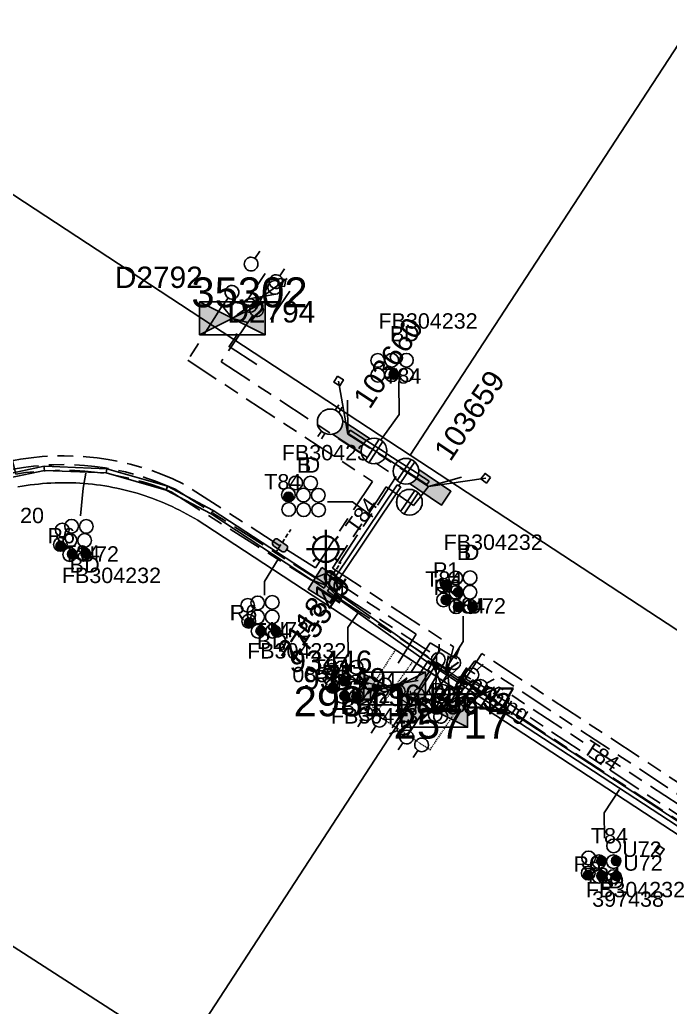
# Model space of a CAD drawing. Header units: metres. Extents: x 0 to 294317, y 0 to 6233398.
# Drawn here: x 293529.5 to 293605.6, y 6231893 to 6232008.5 of the extents above; entities that cross this region are included whole.
import ezdxf
from ezdxf.enums import TextEntityAlignment as Align

# ---------------------------------------------------------------- set-up
doc = ezdxf.new("R2010")
doc.units = ezdxf.units.M
for name, pattern in [('Cable Exist UG', [8.2, 4, -1.2, 1.8, -1.2]), ('DASHED', [0.75, 0.5, -0.25]), ('HIDDEN', [0.375, 0.25, -0.125]), ('HIDDEN2', [0.1875, 0.125, -0.0625])]:
    doc.linetypes.add(name, pattern=pattern)
doc.layers.get('0').update_dxf_attribs({"color": 6})
for name, color, linetype in [('_User Miscellaneous2', 7, 'Continuous'), ('Duct_SP_EXT', 7, 'Continuous'), ('Equip_HV_EXT', 7, 'Continuous'), ('Equip_LV_EXT', 7, 'Continuous'), ('Equip_SP_SL_EXT', 7, 'Continuous'), ('Mains_HV_EXT', 7, 'Continuous'), ('Mains_LV_EXT', 7, 'Continuous'), ('Mains_SL_EXT', 7, 'Continuous'), ('Services_SP_EXT', 7, 'Continuous'), ('Sub_SP_EXT', 7, 'Continuous'), ('SupportsUG_SP_LV_EXT', 7, 'Continuous'), ('SupportsUG_SP_LV_SL_EXT', 7, 'Continuous'), ('Trench_SP_EXT', 7, 'Continuous')]:
    doc.layers.add(name, color=color, linetype=linetype)
for name, color, linetype, lineweight in [('Cadastre Land Parcels_SP_EXT', 9, 'Continuous', 5), ('Cadastre Other Property_SP_EXT', 9, 'HIDDEN', 5), ('Cadastre Roads_SP_EXT', 9, 'Continuous', 5)]:
    doc.layers.add(name, color=color, linetype=linetype, lineweight=lineweight)
doc.layers.add('UNKNOWN_FEATURES', color=1, linetype='DASHED', plot=False)
doc.styles.add('COLUMN_LABEL', font='arial.ttf')
doc.styles.add('iecARIAL', font='arial.ttf', dxfattribs={"height": 2})
doc.styles.add('POLE_LABEL', font='arial.ttf')
doc.styles.get("Standard").update_dxf_attribs({"font": 'arial.ttf'})
doc.styles.add('SWITCH_LABEL', font='arial.ttf', dxfattribs={"height": 2.5})
doc.linetypes.add('Cable E UG', pattern='A,6,-0.5,["E",Standard,S=1.7,R=0,X=0.5,Y=-1],-2.9', length=9.4)

# ---------------------------------------------------------------- blocks, each defined once
blk = doc.blocks.new('SUB_PADMOUNT_EXT')
for points in [[(0, 0), (-3.84, 1.92), (-3.84, -1.92)], [(0, 0), (3.84, 1.92), (3.84, -1.92)]]:
    blk.add_hatch(color=256).paths.add_polyline_path(points)
for p, q in [((3.84, 1.92), (-3.84, -1.92)), ((-3.84, 1.92), (3.84, -1.92))]:
    blk.add_line(p, q)
blk.add_lwpolyline([(-3.84, -1.92), (3.84, -1.92), (3.84, 1.92), (-3.84, 1.92)], close=True)
for tag, height, flags, p in [('ASSET_NUM', 3.5, 8, (2, 2)), ('STREET_CODE', 0.2, 9, (1.5, 0)), ('CONSTRUCTED_VOLTAGE', 0.2, 9, (1.5, -0.2)), ('OPERATING_VOLTAGE', 0.2, 9, (1.5, -0.6)), ('ORIENTATION', 0.2, 9, (1.5, -0.8)), ('OWNED_BY', 0.2, 9, (1.5, -1)), ('OPERATED_BY', 0.2, 9, (1.5, -1.2)), ('NO_PHASES', 0.2, 9, (1.5, -0.4)), ('SECONDARY_VOLTAGE', 0.2, 9, (1.5, -1.6)), ('STATE', 0.2, 9, (1.5, -1.8)), ('SUBSTATION_TYPE', 0.2, 9, (1.5, -2.2)), ('MAINTAINED_BY', 0.2, 9, (1.5, -1.4)), ('PARENT', 0.2, 9, (1.5, -2)), ('USAGE', 0.2, 9, (1.5, -2.4)), ('STREETNAME', 0.2, 9, (1.5, -3)), ('SUBURB', 0.2, 9, (1.5, -3.2)), ('LEGEND', 0.2, 9, (1.5, -2.6)), ('LOCATION', 0.2, 9, (1.5, -2.8)), ('NOTES', 0.2, 9, (1.5, -3.4)), ('Z', 0.2, 1, (1.5, -3.6))]:
    blk.add_attdef(tag, text='', height=height, dxfattribs=dict(flags=flags)).set_placement(p, align=Align.MIDDLE_LEFT)
blk = doc.blocks.new('COLUMN_EXT')
blk.add_hatch(color=256).paths.add_polyline_path([(-1.49, 1.48), (-1.49, -1.49), (1.48, -1.49), (1.48, 1.48)])
blk.add_lwpolyline([(-1.49, -1.49), (1.48, -1.49), (1.48, 1.48), (-1.49, 1.48)], close=True)
for tag, height, style, flags, p in [('ASSET_NUM', 2.5, 'COLUMN_LABEL', 8, (2, 2)), ('STRUCTURE_PLANT_NUMBER', 0.2, 'POLE_LABEL', 9, (1.81, 0.03)), ('STREET_CODE', 0.2, 'COLUMN_LABEL', 9, (1.81, -0.2))]:
    blk.add_attdef(tag, text='', height=height, dxfattribs=dict(style=style, flags=flags)).set_placement(p, align=Align.MIDDLE_LEFT)
at = {"flags": 9}
for tag, p in [('COLUMN_TYPE', (1.81, -0.4)), ('OWNED_BY', (1.81, -0.6)), ('STATE', (1.81, -0.8)), ('USAGE', (1.81, -1)), ('LEGEND', (1.81, -1.2)), ('STREETNAME', (1.81, -1.6)), ('SUBURB', (1.81, -1.8)), ('LOCATION', (1.81, -1.4)), ('NOTES', (1.81, -2))]:
    blk.add_attdef(tag, text='', height=0.2, dxfattribs=at).set_placement(p, align=Align.MIDDLE_LEFT)
at = {"flags": 1}
blk.add_attdef('Z', (1.81, -2.35), '', height=0.2, dxfattribs=at)
blk = doc.blocks.new('PILLAR_EXT')
blk.add_hatch(color=256).paths.add_polyline_path([(-2.475, 0.99), (-2.475, -0.99), (2.475, -0.99), (2.475, 0.99)])
blk.add_lwpolyline([(-2.475, -0.99), (2.475, -0.99), (2.475, 0.99), (-2.475, 0.99)], close=True)
at = {"style": 'iecARIAL', "flags": 8}
blk.add_attdef('ASSET_NUM', (1.5, 3.5), '', height=2.5, dxfattribs=at)
for tag, p, flags in [('OWNED_BY', (0, -0.2), 9), ('STATE', (0, -0.4), 9), ('SUPPORT_TYPE', (0, -0.6), 9), ('USAGE', (0, -0.8), 9), ('LEGEND', (0, -1), 9), ('LOCATION', (0, -1.2), 9), ('STREETNAME', (0, -1.8), 9), ('SUBURB', (0, -2), 1), ('NOTES', (0, -1.4), 9), ('PARENT', (0, -1.6), 9)]:
    blk.add_attdef(tag, p, '', height=0.2, dxfattribs=dict(flags=flags))
blk = doc.blocks.new('DUCT_EXT')
blk.add_circle((0, 0.8), 0.8)
at = {"flags": 1}
blk.add_attdef('Z', (0, 0), '', height=0.2, dxfattribs=at)
at = {"flags": 9}
for tag, p in [('DUCT_CODE', (0, 0)), ('XSECT_TYPE', (0, -0.2)), ('STATE', (0, -0.6)), ('FB_REFERENCE', (0, -0.4)), ('NOTES', (0, -0.8))]:
    blk.add_attdef(tag, text='', height=0.2, dxfattribs=at).set_placement(p, align=Align.MIDDLE_LEFT)
blk = doc.blocks.new('SL_LANTERN_EXT')
at = {"lineweight": 40}
for p, q in [((0, 1.97), (0, 6.47)), ((-1.46, 5.68), (-1.06, 5.28)), ((1.46, 5.68), (1.06, 5.28)), ((-2.25, 4.22), (2.25, 4.22)), ((-1.46, 2.76), (-1.06, 3.16)), ((0, 0), (0, 2.72)), ((1.46, 2.76), (1.06, 3.16))]:
    blk.add_line(p, q, dxfattribs=at)
blk.add_circle((0, 4.22), 1.5, dxfattribs=at)
at = {"style": 'iecARIAL', "flags": 8}
blk.add_attdef('ASSET_NUM', (1.5, 1.5), '', height=2.5, dxfattribs=at)
for tag, p, height, flags in [('CONSTRUCTED_VOLTAGE', (0.98, -0.65), 0.2, 9), ('CONTROL_TYPE', (0.98, -0.85), 0.2, 9), ('LANTERN_PURPOSE', (0.98, -1.05), 0.2, 9), ('LANTERN_TYPE', (0.98, -1.25), 0.2, 9), ('LNUMBER', (2.18, -3.25), 2.5, 8), ('OPERATING_VOLTAGE', (0.98, -1.65), 0.2, 9), ('ORIENTATION', (0.98, -1.85), 0.2, 9), ('OWNED_BY', (0.98, -2.05), 0.2, 9), ('STATE', (0.98, -2.25), 0.2, 9), ('NO_PHASES', (0.98, -1.45), 0.2, 9), ('USAGE', (0.98, -2.45), 0.2, 9), ('CEXIST', (0.98, -2.65), 0.2, 9), ('CNEW', (0.98, -2.85), 0.2, 9), ('CNUMBER', (0.98, -3.05), 0.2, 9), ('CREMOVE', (0.98, -3.25), 0.2, 9), ('CREPLACE', (0.98, -3.45), 0.2, 9), ('LKINGHEIGHT', (0.98, -3.65), 0.2, 9), ('LBRACKET', (0.98, -3.85), 0.2, 9), ('LBRACKETVOCAB', (0.98, -4.05), 0.2, 9), ('LCATEGORY', (0.98, -4.25), 0.2, 9), ('LCHARGE1', (0.98, -4.45), 0.2, 9), ('LCHARGE1PERCENT', (0.98, -4.65), 0.2, 9), ('LCHARGE2', (0.98, -4.85), 0.2, 9), ('LCHARGE2PERCENT', (0.98, -5.05), 0.2, 9), ('LCHARGE3', (0.98, -5.25), 0.2, 9), ('LCHARGE3PERCENT', (0.98, -5.45), 0.2, 9), ('LEXIST', (0.98, -5.65), 0.2, 9), ('LLAMP', (0.98, -5.85), 0.2, 9), ('LLAMPVOCAB', (0.98, -6.05), 0.2, 9), ('LMAST', (0.98, -6.25), 0.2, 9), ('LMASTVOCAB', (0.98, -6.45), 0.2, 9), ('LNEW', (0.98, -6.65), 0.2, 9), ('LANTNUMBER', (0.98, -6.85), 0.2, 9), ('LOUTREACH', (0.98, -7.25), 0.2, 9), ('LOUTREACHVOCAB', (0.98, -7.45), 0.2, 9), ('LRATECODE', (0.98, -7.65), 0.2, 9), ('LREMOVE', (0.98, -7.85), 0.2, 9), ('LREPLACE', (0.98, -8.05), 0.2, 9), ('LTYPE', (0.98, -8.25), 0.2, 9), ('STREETNAME', (0.98, -9.25), 0.2, 9), ('LTYPEVOCAB', (0.98, -8.45), 0.2, 9), ('LEGEND', (0.98, -8.65), 0.2, 9), ('LOCATION', (0.98, -8.85), 0.2, 9), ('NOTES', (0.98, -9.05), 0.2, 9), ('SUBURB', (0.98, -9.45), 0.2, 1)]:
    blk.add_attdef(tag, p, '', height=height, dxfattribs=dict(flags=flags))
blk = doc.blocks.new('CCP_EXT')
at = {"flags": 9}
for tag, p in [('STATE', (0, -1.8)), ('LEGEND', (0, -1.4)), ('LIFE_SUPPORT', (0, -1.6)), ('NOTES', (0, -2))]:
    blk.add_attdef(tag, text='', height=0.2, dxfattribs=at).set_placement(p, align=Align.MIDDLE_LEFT)
blk.add_wipeout([(0, 0.57), (0.57, 0), (0, -0.57), (-0.57, 0)])
blk.add_lwpolyline([(-0.57, 0), (0, 0.57), (0.57, 0), (0, -0.57), (-0.57, 0)])
at = {"flags": 1}
blk.add_attdef('Z', (0, 0), '', height=0.2, dxfattribs=at)
at = {"flags": 9}
for tag, p in [('CCP_TYPE', (0, 0)), ('CONSTRUCTED_VOLTAGE', (0, -0.2)), ('OPERATING_VOLTAGE', (0, -0.6)), ('ORIENTATION', (0, -0.8)), ('OWNED_BY', (0, -1)), ('NO_PHASES', (0, -0.4)), ('USAGE', (0, -1.2))]:
    blk.add_attdef(tag, text='', height=0.2, dxfattribs=at).set_placement(p, align=Align.MIDDLE_LEFT)
blk = doc.blocks.new('HV_STJ_EXT')
h = blk.add_hatch(color=256)
edge = h.paths.add_edge_path()
edge.add_ellipse((-0.59, 0.13), major_axis=(0.226, 0.226), ratio=1, start_angle=45, end_angle=135)
edge.add_line((-0.91, 0.13), (-0.91, -0.13))
edge.add_ellipse((-0.59, -0.13), major_axis=(0.226, 0.226), ratio=1, start_angle=135, end_angle=225)
edge.add_line((-0.59, -0.45), (0.59, -0.45))
edge.add_ellipse((0.59, -0.13), major_axis=(-0.226, 0.226), ratio=1, start_angle=135, end_angle=225)
edge.add_line((0.91, -0.13), (0.91, 0.13))
edge.add_ellipse((0.59, 0.13), major_axis=(-0.226, 0.226), ratio=1, start_angle=225, end_angle=315)
edge.add_line((0.59, 0.45), (-0.59, 0.45))
blk.add_lwpolyline([(-0.91, 0.13), (-0.91, -0.13, 0.414214), (-0.59, -0.45), (0.59, -0.45, 0.414214), (0.91, -0.13), (0.91, 0.13, 0.414214), (0.59, 0.45), (-0.59, 0.45, 0.414214)], format="xyb", close=True)
for tag, flags, p in [('ORIENTATION', 9, (1.5, 0)), ('Z', 1, (1.5, -0.8)), ('USAGE', 9, (1.5, -0.2)), ('LEGEND', 9, (1.5, -0.4)), ('NOTES', 9, (1.5, -0.6))]:
    blk.add_attdef(tag, text='', height=0.2, dxfattribs=dict(flags=flags)).set_placement(p, align=Align.MIDDLE_LEFT)
blk = doc.blocks.new('LV_UG_LINKS_CLOSED_EXT')
blk.add_wipeout([(-1.06, 1.06), (-1.18, 0.92), (-1.29, 0.76), (-1.37, 0.59), (-1.43, 0.42), (-1.48, 0.23), (-1.49, 0.05), (-1.49, -0.14), (-1.46, -0.33), (-1.41, -0.51), (-1.33, -0.68), (-1.24, -0.84), (-1.12, -0.99), (-0.99, -1.12), (-0.84, -1.24), (-0.68, -1.33), (-0.51, -1.41), (-0.33, -1.46), (-0.14, -1.49), (0.05, -1.49), (0.23, -1.48), (0.42, -1.43), (0.59, -1.37), (0.76, -1.29), (0.92, -1.18), (1.06, -1.06), (1.18, -0.92), (1.29, -0.76), (1.37, -0.59), (1.43, -0.42), (1.48, -0.23), (1.49, -0.05), (1.49, 0.14), (1.46, 0.33), (1.41, 0.51), (1.33, 0.68), (1.24, 0.84), (1.12, 0.99), (0.99, 1.12), (0.84, 1.24), (0.68, 1.33), (0.51, 1.41), (0.33, 1.46), (0.14, 1.49), (-0.05, 1.49), (-0.23, 1.48), (-0.42, 1.43), (-0.59, 1.37), (-0.76, 1.29), (-0.92, 1.18)])
for p, q in [((-0.25, -1.48), (-0.25, 1.48)), ((0.25, -1.48), (0.25, 1.48))]:
    blk.add_line(p, q)
blk.add_circle((0, 0), 1.5)
at = {"flags": 9}
for tag, p in [('ACTUAL_STATUS', (0, 0)), ('CONSTRUCTED_VOLTAGE', (0, -0.2)), ('OPERATING_VOLTAGE', (0, -0.6)), ('ORIENTATION', (0, -0.8)), ('STATE', (0, -1)), ('SWITCH_TYPE', (0, -1.2)), ('NO_PHASES', (0, -0.4)), ('USAGE', (0, -1.4)), ('NOTES', (0, -1.6))]:
    blk.add_attdef(tag, text='', height=0.2, dxfattribs=at).set_placement(p, align=Align.MIDDLE_LEFT)
at = {"flags": 1}
blk.add_attdef('Z', (0, 0), '', height=0.2, dxfattribs=at)
blk = doc.blocks.new('LV_UG_LINKS_OPEN_EXT')
for p, q in [((-0.25, 1.47), (-0.25, 2.22)), ((0.25, 1.47), (0.25, 2.22)), ((-0.25, -1.47), (-0.25, -2.22)), ((0.25, -1.47), (0.25, -2.22))]:
    blk.add_line(p, q)
at = {"flags": 9}
for tag, p in [('ACTUAL_STATUS', (0, 0)), ('CONSTRUCTED_VOLTAGE', (0, -0.2)), ('OPERATING_VOLTAGE', (0, -0.6)), ('ORIENTATION', (0, -0.8)), ('STATE', (0, -1)), ('SWITCH_TYPE', (0, -1.2)), ('NO_PHASES', (0, -0.4)), ('USAGE', (0, -1.4)), ('NOTES', (0, -1.6))]:
    blk.add_attdef(tag, text='', height=0.2, dxfattribs=at).set_placement(p, align=Align.MIDDLE_LEFT)
at = {"flags": 1}
blk.add_attdef('Z', (0, 0), '', height=0.2, dxfattribs=at)
blk.add_wipeout([(-0.25, 1.47), (-0.43, 1.43), (-0.61, 1.36), (-0.77, 1.28), (-0.93, 1.17), (-1.07, 1.05), (-1.19, 0.9), (-1.29, 0.75), (-1.38, 0.58), (-1.44, 0.4), (-1.48, 0.22), (-1.49, 0.03), (-1.49, -0.16), (-1.45, -0.34), (-1.4, -0.52), (-1.32, -0.69), (-1.23, -0.85), (-1.11, -1), (-0.98, -1.13), (-0.83, -1.24), (-0.66, -1.34), (-0.49, -1.41), (-0.31, -1.46), (-0.13, -1.49), (0.06, -1.49), (0.25, -1.47), (0.43, -1.43), (0.61, -1.36), (0.77, -1.28), (0.93, -1.17), (1.07, -1.05), (1.19, -0.9), (1.29, -0.75), (1.38, -0.58), (1.44, -0.4), (1.48, -0.22), (1.49, -0.03), (1.49, 0.16), (1.45, 0.34), (1.4, 0.52), (1.32, 0.69), (1.23, 0.85), (1.11, 1), (0.98, 1.13), (0.83, 1.24), (0.66, 1.34), (0.49, 1.41), (0.31, 1.46), (0.13, 1.49), (-0.06, 1.49)])
blk.add_lwpolyline([(0, -1.49, 1), (0, 1.49, 1)], format="xyb", close=True)
blk = doc.blocks.new('LV_UG_DFUSE_CLOSED_EXT')
for points in [[(1, 0), (0, 0)], [(5.04, 0.73), (2.16, -0.72)], [(5.05, -0.71), (2.16, 0.72)], [(6.2, 0.01), (7.2, 0.01)]]:
    blk.add_lwpolyline(points)
for centre in [(1.8, 0), (5.4, 0.01)]:
    blk.add_circle(centre, 0.8)
at = {"flags": 9}
for tag, p in [('ACTUAL_STATUS', (0, 0)), ('CONSTRUCTED_VOLTAGE', (0, -0.2)), ('OPERATING_VOLTAGE', (0, -0.6)), ('ORIENTATION', (0, -0.8)), ('STATE', (0, -1)), ('SWITCH_TYPE', (0, -1.2)), ('NO_PHASES', (0, -0.4)), ('USAGE', (0, -1.4)), ('NOTES', (0, -1.6))]:
    blk.add_attdef(tag, text='', height=0.2, dxfattribs=at).set_placement(p, align=Align.MIDDLE_LEFT)
at = {"flags": 1}
blk.add_attdef('Z', (0, 0), '', height=0.2, dxfattribs=at)
blk = doc.blocks.new('SWG_HOLEC_SU_EXT')
blk.add_line((1.8, -2), (5.8, -2))
for points in [[(1, 0), (0, 0)], [(6.6, 0), (7.6, 0)]]:
    blk.add_lwpolyline(points)
for points in [[(1.8, -0.8, 1), (1.8, 0.8, 1)], [(5.8, -0.8, 1), (5.8, 0.8, 1)]]:
    blk.add_lwpolyline(points, format="xyb", close=True)
at = {"style": 'SWITCH_LABEL', "flags": 8}
blk.add_attdef('ASSET_NUM', text='', height=2.5, rotation=179.9544, dxfattribs=at).set_placement((-2.4, 0), align=Align.MIDDLE_LEFT)
at = {"flags": 1}
blk.add_attdef('Z', (0, 0), '', height=0.2, dxfattribs=at)
at = {"flags": 9}
for tag, p in [('ACTUAL_STATUS', (0, -0.4)), ('CONSTRUCTED_VOLTAGE', (0, -0.6)), ('OPERATING_VOLTAGE', (0, -1)), ('ORIENTATION', (0, -1.2)), ('NO_PHASES', (0, -0.8)), ('OWNED_BY', (0, -1.4)), ('STATE', (0, -1.8)), ('SWITCH_TYPE', (0, -2)), ('PARENT', (0, -1.6)), ('USAGE', (0, -2.2)), ('LOCATION', (0, -2.4)), ('STREETNAME', (0, -2.6)), ('SUBURB', (0, -2.8)), ('NOTES', (0, -3))]:
    blk.add_attdef(tag, text='', height=0.2, dxfattribs=at).set_placement(p, align=Align.MIDDLE_LEFT)
at = {"style": 'SWITCH_LABEL', "flags": 9}
blk.add_attdef('STREET_CODE', text='', height=0.2, dxfattribs=at).set_placement((0, -0.2), align=Align.MIDDLE_LEFT)
blk = doc.blocks.new('SWG_HOLEC_SU_NO_EXT')
blk.add_line((1.8, -2), (5.8, -2))
for points in [[(1, 0), (0, 0)], [(6.6, 0), (7.6, 0)]]:
    blk.add_lwpolyline(points)
for points in [[(1.8, -0.8, 1), (1.8, 0.8, 1)], [(5.8, -0.8, 1), (5.8, 0.8, 1)]]:
    blk.add_lwpolyline(points, format="xyb", close=True)
at = {"insert": (5.31, -3.64), "char_height": 1.4, "width": 3.8863, "attachment_point": 1, "rotation": 180}
blk.add_mtext('{\\fArial|b0|i0|c0|p34;N/O}', dxfattribs=at)
at = {"style": 'SWITCH_LABEL', "flags": 8}
blk.add_attdef('ASSET_NUM', text='', height=2.5, rotation=179.9544, dxfattribs=at).set_placement((-2.4, 0), align=Align.MIDDLE_LEFT)
at = {"flags": 1}
blk.add_attdef('Z', (0, 0), '', height=0.2, dxfattribs=at)
at = {"flags": 9}
for tag, p in [('ACTUAL_STATUS', (0, -0.4)), ('CONSTRUCTED_VOLTAGE', (0, -0.6)), ('OPERATING_VOLTAGE', (0, -1)), ('ORIENTATION', (0, -1.2)), ('NO_PHASES', (0, -0.8)), ('OWNED_BY', (0, -1.4)), ('STATE', (0, -1.8)), ('SWITCH_TYPE', (0, -2)), ('PARENT', (0, -1.6)), ('USAGE', (0, -2.2)), ('LOCATION', (0, -2.4)), ('STREETNAME', (0, -2.6)), ('SUBURB', (0, -2.8)), ('NOTES', (0, -3))]:
    blk.add_attdef(tag, text='', height=0.2, dxfattribs=at).set_placement(p, align=Align.MIDDLE_LEFT)
at = {"style": 'SWITCH_LABEL', "flags": 9}
blk.add_attdef('STREET_CODE', text='', height=0.2, dxfattribs=at).set_placement((0, -0.2), align=Align.MIDDLE_LEFT)
blk = doc.blocks.new('CABLE_LARGE_EXT')
h = blk.add_hatch(color=256)
edge = h.paths.add_edge_path()
edge.add_arc((0, 0.55), 0.55, 0, 360)
blk.add_circle((0, 0.55), 0.55)
at = {"flags": 1}
blk.add_attdef('Z', (0, 0), '', height=0.2, dxfattribs=at)
at = {"flags": 9}
for tag, p in [('COND_CODE', (0, 0)), ('STATE', (0, -0.4)), ('XSECT_SIZE', (0, -0.6)), ('FB_REFERENCE', (0, -0.2)), ('NOTES', (0, -0.8))]:
    blk.add_attdef(tag, text='', height=0.2, dxfattribs=at).set_placement(p, align=Align.MIDDLE_LEFT)

msp = doc.modelspace()

# ---------------------------------------------------------------- linework, layer by layer
at = {"layer": 'Cadastre Land Parcels_SP_EXT', "linetype": 'Continuous'}
for points in [[(293613.36, 6232016.19), (293469.58, 6232110.31), (293450.67, 6232037.48), (293518.41, 6231990.8), (293520.24, 6231993.6), (293575.16, 6231957.61), (293613.36, 6232016.19)], [(293646.82, 6231994.28), (293613.36, 6232016.19), (293575.16, 6231957.61), (293608.62, 6231935.69), (293646.82, 6231994.28)], [(293698.49, 6231795.18), (293724.84, 6231835.6), (293688.04, 6231859.72), (293651.23, 6231883.84), (293614.43, 6231907.96), (293577.62, 6231932.08), (293548.46, 6231887.36), (293524.43, 6231850.49), (293542.5, 6231838.84), (293561.42, 6231826.65), (293572.76, 6231819.33), (293598.4, 6231802.81), (293603.03, 6231799.83), (293633.29, 6231780.32), (293635.39, 6231778.97), (293663.13, 6231761.09), (293672.38, 6231755.13), (293698.49, 6231795.18)], [(293548.46, 6231887.36), (293496.5, 6231920.85), (293472.38, 6231884.04), (293512.24, 6231858.34), (293524.43, 6231850.49), (293548.46, 6231887.36)]]:
    msp.add_lwpolyline(points, close=True, dxfattribs=at)
msp.add_lwpolyline([(293496.5, 6231920.85), (293548.46, 6231887.36), (293577.62, 6231932.08), (293577.62, 6231932.08), (293551.11, 6231949.46), (293550.7, 6231949.72), (293550.29, 6231949.98), (293549.87, 6231950.23), (293549.45, 6231950.47), (293549.02, 6231950.71), (293548.6, 6231950.94), (293548.16, 6231951.16), (293547.73, 6231951.37), (293547.29, 6231951.58), (293546.85, 6231951.78), (293546.4, 6231951.98), (293545.95, 6231952.17), (293545.5, 6231952.34), (293545.05, 6231952.52), (293544.59, 6231952.68), (293544.13, 6231952.84), (293543.67, 6231952.99), (293543.2, 6231953.13), (293542.74, 6231953.27), (293542.27, 6231953.39), (293541.79, 6231953.51), (293541.32, 6231953.62), (293540.85, 6231953.73), (293540.37, 6231953.82), (293539.89, 6231953.91), (293539.41, 6231953.99), (293538.93, 6231954.07), (293538.45, 6231954.13), (293537.97, 6231954.19), (293537.49, 6231954.24), (293537, 6231954.28), (293536.52, 6231954.32), (293536.03, 6231954.34), (293535.55, 6231954.36), (293535.06, 6231954.37), (293534.57, 6231954.37), (293534.09, 6231954.37), (293533.6, 6231954.36), (293533.12, 6231954.33), (293532.63, 6231954.31), (293532.15, 6231954.27), (293531.66, 6231954.22), (293531.18, 6231954.17), (293530.7, 6231954.11), (293530.22, 6231954.04), (293529.74, 6231953.97), (293529.26, 6231953.88)], dxfattribs=at)
at = {"layer": 'Cadastre Other Property_SP_EXT', "linetype": 'HIDDEN2'}
msp.add_lwpolyline([(293577.6, 6231932.12), (293573.43, 6231934.83), (293571.16, 6231931.33), (293571.16, 6231931.33, 0.417602), (293571.83, 6231926.83), (293571.83, 6231926.83), (293573.46, 6231925.76), (293577.6, 6231932.12)], format="xyb", close=True, dxfattribs=at)
msp.add_lwpolyline([(293577.6, 6231932.12), (293575.48, 6231933.5), (293571.08, 6231927.32), (293573.1, 6231926), (293577.49, 6231923.12), (293581.73, 6231929.43), (293577.6, 6231932.12)], close=True, dxfattribs=at)
at = {"layer": 'Duct_SP_EXT'}
for p, q in [((293532.32, 6231956.29), (293528.16, 6231955.43)), ((293532.36, 6231955.81), (293528.26, 6231954.96)), ((293539.66, 6231956), (293532.32, 6231956.29)), ((293532.32, 6231956.29), (293532.34, 6231956.05)), ((293532.36, 6231955.81), (293532.34, 6231956.05)), ((293539.58, 6231955.52), (293532.36, 6231955.81)), ((293539.58, 6231955.52), (293539.62, 6231955.76)), ((293539.66, 6231956), (293539.62, 6231955.76)), ((293546.77, 6231953.96), (293539.66, 6231956)), ((293546.59, 6231953.51), (293539.58, 6231955.52)), ((293546.59, 6231953.51), (293546.68, 6231953.74)), ((293551.85, 6231950.72), (293546.59, 6231953.51)), ((293546.77, 6231953.96), (293546.68, 6231953.74)), ((293552.1, 6231951.13), (293546.77, 6231953.96)), ((293552.1, 6231951.13), (293551.97, 6231950.92)), ((293565.35, 6231942.45), (293552.1, 6231951.13)), ((293551.85, 6231950.72), (293551.97, 6231950.92)), ((293565.08, 6231942.04), (293551.85, 6231950.72)), ((293566.47, 6231943.43), (293566.67, 6231943.29)), ((293566.87, 6231943.16), (293566.67, 6231943.29)), ((293565.08, 6231942.04), (293565.21, 6231942.25)), ((293565.35, 6231942.45), (293565.21, 6231942.25)), ((293565.47, 6231941.69), (293565.61, 6231941.88)), ((293565.75, 6231942.08), (293565.61, 6231941.88)), ((293578.25, 6231933.2), (293565.75, 6231942.08)), ((293577.21, 6231932.44), (293577.6, 6231933.07)), ((293577.6, 6231933.07), (293577.93, 6231933.13)), ((293577.61, 6231932.19), (293578.25, 6231933.2)), ((293577.8, 6231932.93), (293577.93, 6231933.13)), ((293580.87, 6231930.91), (293577.8, 6231932.93)), ((293578.06, 6231933.34), (293577.93, 6231933.13)), ((293578.25, 6231933.2), (293577.93, 6231933.13)), ((293581.13, 6231931.31), (293578.06, 6231933.34)), ((293577.21, 6231932.44), (293577.41, 6231932.31)), ((293577.61, 6231932.19), (293577.41, 6231932.31)), ((293580.92, 6231931.45), (293580.48, 6231930.7)), ((293580.92, 6231931.45), (293581, 6231931.11)), ((293580.48, 6231930.7), (293580.69, 6231930.58)), ((293580.9, 6231930.46), (293580.69, 6231930.58)), ((293580.87, 6231930.91), (293581, 6231931.11)), ((293581.08, 6231930.77), (293580.9, 6231930.46)), ((293581.13, 6231931.31), (293581, 6231931.11)), ((293581.08, 6231930.77), (293581, 6231931.11))]:
    msp.add_line(p, q, dxfattribs=at)
for points in [[(293573.83, 6231966.2), (293573.86, 6231962.34), (293571.26, 6231958.72)], [(293536.58, 6231950.5), (293536.91, 6231953.75), (293537.22, 6231955.49)], [(293565.49, 6231952.13), (293568.4, 6231952.13), (293570.78, 6231950.37)], [(293558.11, 6231941.21), (293558.11, 6231942.82), (293559.72, 6231945.41)], [(293578.61, 6231941.61), (293580.22, 6231941.6)], [(293567.9, 6231934.03), (293567.85, 6231937.41), (293569.02, 6231939.12)], [(293581.34, 6231938.77), (293581.34, 6231935.81), (293579.33, 6231932.59)], [(293597.88, 6231912.78), (293597.86, 6231915.74), (293599.66, 6231918.47)]]:
    msp.add_lwpolyline(points, dxfattribs=at)
at = {"layer": 'Mains_HV_EXT', "linetype": 'Cable E UG'}
for points in [[(293554.82, 6231971.82), (293554.87, 6231971.63), (293554.87, 6231971.63), (293553.97, 6231970.3), (293553.97, 6231970.3), (293557.2, 6231968.19)], [(293575.77, 6231931.27), (293577.27, 6231933.52), (293577.27, 6231933.52), (293579.73, 6231931.93)], [(293579.74, 6231931.92), (293581.59, 6231930.72)]]:
    msp.add_lwpolyline(points, dxfattribs=at)
at = {"layer": 'Mains_HV_EXT', "linetype": 'Cable Exist UG'}
msp.add_lwpolyline([(293559.9, 6231947), (293548.6, 6231954.24), (293548.6, 6231954.24, 0.341147), (293510.59, 6231946.58), (293510.59, 6231946.58), (293507.65, 6231943.26), (293465, 6231877.9), (293465, 6231877.9, 0.247836), (293458.97, 6231845.38), (293458.97, 6231845.38), (293459.02, 6231845.19), (293471.43, 6231816.73), (293474.71, 6231812.31), (293478.8, 6231807.81), (293536.06, 6231770.22), (293539.02, 6231774.79), (293540.66, 6231774.17)], format="xyb", dxfattribs=at)
msp.add_lwpolyline([(293578.02, 6231927.75), (293577.98, 6231929.56), (293580.63, 6231933.78), (293580.63, 6231933.78), (293577.5, 6231935.62), (293574.8, 6231931.54), (293573.11, 6231930.29)], dxfattribs=at)
at = {"layer": 'Trench_SP_EXT', "linetype": 'Cable Exist UG'}
for points in [[(293567.87, 6231960.05), (293567.8, 6231964.4)], [(293577.31, 6231953.94), (293581.72, 6231955.17)], [(293577.41, 6231932.31), (293576.09, 6231930.22)], [(293576.07, 6231931.21), (293572.37, 6231930.62)], [(293580.63, 6231930.49), (293580.2, 6231929.84)]]:
    msp.add_lwpolyline(points, dxfattribs=at)
for points in [[(293573.84, 6231954.01, -0.388922), (293576.02, 6231954.89)], [(293567.21, 6231940.83, -0.523169), (293566.67, 6231943.29)]]:
    msp.add_lwpolyline(points, format="xyb", dxfattribs=at)
at = {"layer": 'UNKNOWN_FEATURES'}
for points in [[(293559.35, 6231946.09), (293561.19, 6231948.91)], [(293565.28, 6231942.38), (293567.05, 6231945.07)]]:
    msp.add_lwpolyline(points, dxfattribs=at)

# ---------------------------------------------------------------- block references
at = {"layer": 'Duct_SP_EXT'}
for name, p, rotation in [('DUCT_EXT', (293572.15, 6231968.69), 90.1820641018718), ('DUCT_EXT', (293573.8, 6231968.7), 90.1820641018718), ('DUCT_EXT', (293575.52, 6231968.7), 90.1820641018718), ('DUCT_EXT', (293572.16, 6231966.96), 90.1820641018718), ('DUCT_EXT', (293573.79, 6231967), 90.1820641018718), ('DUCT_EXT', (293575.52, 6231967), 90.1820641018718), ('DUCT_EXT', (293579.82, 6231942.38), 90.50159085289816), ('DUCT_EXT', (293581.29, 6231943.22), 89.85463864445418), ('DUCT_EXT', (293582.96, 6231943.25), 90.27967948176666), ('CABLE_LARGE_EXT', (293579.82, 6231942.38), 90.21197176840198), ('DUCT_EXT', (293581.31, 6231941.54), 90.09563883428427), ('CABLE_LARGE_EXT', (293581.31, 6231941.54), 89.67816449487121), ('DUCT_EXT', (293582.95, 6231941.56), 90.28461842056639), ('DUCT_EXT', (293579.86, 6231940.65), 89.88967440043842), ('CABLE_LARGE_EXT', (293579.86, 6231940.65), 89.88967440043842), ('DUCT_EXT', (293581.33, 6231939.85), 90.0000000000002), ('DUCT_EXT', (293583, 6231939.87), 89.93322174534089), ('CABLE_LARGE_EXT', (293581.33, 6231939.85), 90.46771026820598), ('CABLE_LARGE_EXT', (293583, 6231939.87), 90.10262051236421), ('CABLE_LARGE_EXT', (293569.44, 6231929.35), 90.0000000000002), ('CABLE_LARGE_EXT', (293599.24, 6231909.59), 359.4106867576088)]:
    msp.add_blockref(name, p, dxfattribs=dict(at, rotation=rotation))
for name, p in [('CABLE_LARGE_EXT', (293573.23, 6231966.48)), ('DUCT_EXT', (293561.77, 6231953.55)), ('DUCT_EXT', (293563.5, 6231953.53)), ('DUCT_EXT', (293560.91, 6231952.16)), ('DUCT_EXT', (293562.66, 6231952.13)), ('DUCT_EXT', (293564.4, 6231952.1)), ('CABLE_LARGE_EXT', (293560.91, 6231952.16)), ('DUCT_EXT', (293560.94, 6231950.44)), ('DUCT_EXT', (293562.69, 6231950.41)), ('DUCT_EXT', (293564.44, 6231950.38)), ('DUCT_EXT', (293535.53, 6231948.48)), ('DUCT_EXT', (293537.26, 6231948.46)), ('DUCT_EXT', (293534.44, 6231948.04)), ('DUCT_EXT', (293534.22, 6231946.35)), ('DUCT_EXT', (293535.34, 6231946.84)), ('DUCT_EXT', (293537.06, 6231946.82)), ('CABLE_LARGE_EXT', (293534.26, 6231946.45)), ('DUCT_EXT', (293535.33, 6231945.17)), ('CABLE_LARGE_EXT', (293535.6, 6231945.47)), ('DUCT_EXT', (293536.93, 6231945.19)), ('CABLE_LARGE_EXT', (293537.18, 6231945.56)), ('DUCT_EXT', (293556.14, 6231939.22)), ('DUCT_EXT', (293557.31, 6231939.5)), ('DUCT_EXT', (293559.01, 6231939.57)), ('DUCT_EXT', (293557.31, 6231937.87)), ('DUCT_EXT', (293559.01, 6231937.87)), ('DUCT_EXT', (293556.26, 6231937.36)), ('CABLE_LARGE_EXT', (293556.32, 6231937.45)), ('DUCT_EXT', (293557.36, 6231936.19)), ('CABLE_LARGE_EXT', (293557.66, 6231936.48)), ('DUCT_EXT', (293559.05, 6231936.19)), ('CABLE_LARGE_EXT', (293559.39, 6231936.54)), ('DUCT_EXT', (293565.96, 6231931.62)), ('DUCT_EXT', (293567.13, 6231931.9)), ('DUCT_EXT', (293568.83, 6231931.97)), ('DUCT_EXT', (293567.13, 6231930.27)), ('DUCT_EXT', (293568.83, 6231930.27)), ('DUCT_EXT', (293566.07, 6231929.76)), ('DUCT_EXT', (293567.18, 6231928.58)), ('CABLE_LARGE_EXT', (293567.48, 6231928.87)), ('DUCT_EXT', (293568.86, 6231928.58)), ('DUCT_EXT', (293598.95, 6231911.07)), ('DUCT_EXT', (293596.02, 6231909.67)), ('DUCT_EXT', (293597.23, 6231909.23)), ('CABLE_LARGE_EXT', (293597.53, 6231909.57)), ('DUCT_EXT', (293598.94, 6231909.23)), ('DUCT_EXT', (293595.98, 6231907.89)), ('CABLE_LARGE_EXT', (293595.98, 6231907.89)), ('DUCT_EXT', (293597.23, 6231907.51)), ('CABLE_LARGE_EXT', (293597.53, 6231907.82)), ('DUCT_EXT', (293598.96, 6231907.49)), ('CABLE_LARGE_EXT', (293599.3, 6231907.8))]:
    msp.add_blockref(name, p, dxfattribs=at)
at = {"layer": 'Equip_HV_EXT', "rotation": 325.6097894560104}
msp.add_blockref('HV_STJ_EXT', (293559.92, 6231947.04), dxfattribs=at)
at = {"layer": 'Equip_HV_EXT'}
ref = msp.add_blockref('SWG_HOLEC_SU_EXT', (293577.86, 6231929.5), dxfattribs=dict(at, rotation=237.3954067201137))
ref.add_attrib('ASSET_NUM', '59644', dxfattribs={"layer": '0', "height": 2.5, "style": 'SWITCH_LABEL'}).set_placement((293575.46, 6231930.75), align=Align.TOP_CENTER)
ref = msp.add_blockref('SWG_HOLEC_SU_NO_EXT', (293579.75, 6231927.93), dxfattribs=dict(at, rotation=202.7214980059448))
ref.add_attrib('ASSET_NUM', 'B7237', dxfattribs={"layer": '0', "height": 2.5, "style": 'SWITCH_LABEL'}).set_placement((293577.35, 6231929.18), align=Align.MIDDLE_LEFT)
ref = msp.add_blockref('SWG_HOLEC_SU_EXT', (293579.72, 6231928.51), dxfattribs=dict(at, rotation=236.1291896647651))
ref.add_attrib('ASSET_NUM', '59642', dxfattribs={"layer": '0', "height": 2.5, "style": 'SWITCH_LABEL'}).set_placement((293577.32, 6231929.76), align=Align.TOP_LEFT)
at = {"layer": 'Equip_LV_EXT'}
for p, rotation in [((293578.06, 6231928.29), 85.95621035991861), ((293578.31, 6231928.27), 68.85839101543716), ((293578.48, 6231928.15), 43.56918041329858), ((293578.62, 6231927.99), 28.14882102392615)]:
    msp.add_blockref('LV_UG_DFUSE_CLOSED_EXT', p, dxfattribs=dict(at, rotation=rotation))
at = {"layer": 'Equip_SP_SL_EXT'}
ref = msp.add_blockref('SL_LANTERN_EXT', (293565.28, 6231942.38), dxfattribs=at)
ref.add_attrib('ASSET_NUM', '211812', dxfattribs={"layer": '0', "height": 2.5, "rotation": 57.1399, "style": 'iecARIAL'}).set_placement((293566.78, 6231943.88), align=Align.MIDDLE_RIGHT)
at = {"layer": 'Sub_SP_EXT'}
ref = msp.add_blockref('SUB_PADMOUNT_EXT', (293554.35, 6231973.6), dxfattribs=at)
ref.add_attrib('ASSET_NUM', '35302', dxfattribs={"layer": '0', "height": 3.5}).set_placement((293556.35, 6231973.85), align=Align.BOTTOM_CENTER)
ref = msp.add_blockref('SUB_PADMOUNT_EXT', (293573.11, 6231930.29), dxfattribs=at)
ref.add_attrib('ASSET_NUM', '29811', dxfattribs={"layer": '0', "height": 3.5}).set_placement((293575.11, 6231930.54), align=Align.TOP_RIGHT)
ref = msp.add_blockref('SUB_PADMOUNT_EXT', (293578.02, 6231927.68), dxfattribs=at)
ref.add_attrib('ASSET_NUM', '25717', dxfattribs={"layer": '0', "height": 3.5}).set_placement((293580.02, 6231927.93), align=Align.TOP_CENTER)
at = {"layer": 'SupportsUG_SP_LV_EXT'}
ref = msp.add_blockref('PILLAR_EXT', (293567.87, 6231960.05), dxfattribs=dict(at, rotation=326.6891409411773))
ref.add_attrib('ASSET_NUM', '103660', dxfattribs={"layer": '0', "height": 2.5, "rotation": 56.6891, "style": 'iecARIAL'}).set_placement((293569.37, 6231963.55), align=Align.MIDDLE_LEFT)
ref = msp.add_blockref('PILLAR_EXT', (293577.31, 6231953.94), dxfattribs=dict(at, rotation=325.949117750336))
ref.add_attrib('ASSET_NUM', '103659', dxfattribs={"layer": '0', "height": 2.5, "rotation": 55.9491, "style": 'iecARIAL'}).set_placement((293578.81, 6231957.44), align=Align.MIDDLE_LEFT)
at = {"layer": 'SupportsUG_SP_LV_SL_EXT'}
ref = msp.add_blockref('COLUMN_EXT', (293565.28, 6231942.38), dxfattribs=dict(at, rotation=238.2181011627796))
ref.add_attrib('ASSET_NUM', '775349', dxfattribs={"layer": '0', "height": 2.5, "rotation": 57.1399, "style": 'COLUMN_LABEL'}).set_placement((293567.28, 6231943.13), align=Align.MIDDLE_RIGHT)

# ---------------------------------------------------------------- texts
at = {"layer": '_User Miscellaneous2'}
for s, p in [('FB304232', (293571.44, 6231972.4)), ('B', (293572.78, 6231970.9)), ('D', (293574.41, 6231970.9)), ('T84', (293572.12, 6231965.97)), ('FB304231', (293560.13, 6231956.99)), ('B', (293561.9, 6231955.55)), ('D', (293562.81, 6231955.55)), ('T84', (293558.08, 6231953.58)), ('R6', (293532.71, 6231947.28)), ('FB304232', (293579.06, 6231946.51)), ('T84', (293534.54, 6231945.24)), ('U72', (293536.46, 6231945.14)), ('B', (293580.61, 6231945.32)), ('D', (293581.43, 6231945.32)), ('B', (293535.29, 6231943.85)), ('D', (293537.01, 6231943.86)), ('FB304232', (293534.4, 6231942.63)), ('P1', (293577.82, 6231943.26)), ('T84', (293576.92, 6231942.2)), ('R6', (293577.87, 6231941.24)), ('T84', (293579.57, 6231939.08)), ('U72', (293581.74, 6231939.06)), ('R6', (293554.04, 6231938.27)), ('T84', (293556.8, 6231936.14)), ('U72', (293558.69, 6231936.26)), ('B', (293557.21, 6231934.91)), ('D', (293558.98, 6231934.91)), ('FB304232', (293556.07, 6231933.8)), ('T84', (293566.61, 6231928.54)), ('U72', (293568.22, 6231928.6)), ('B', (293567.02, 6231927.3)), ('D', (293568.79, 6231927.3)), ('FB304232', (293565.88, 6231926.19)), ('T84', (293596.3, 6231912.16)), ('R6', (293594.25, 6231908.87)), ('T84', (293595.49, 6231907.51)), ('B', (293597.36, 6231906.9)), ('D', (293598.38, 6231906.9)), ('FB304232', (293595.71, 6231905.86)), ('397438', (293596.45, 6231904.75))]:
    msp.add_text(s, height=1.8, dxfattribs=at).set_placement(p)
at = {"layer": 'Cadastre Land Parcels_SP_EXT'}
msp.add_text('20', height=1.8, dxfattribs=at).set_placement((293529.51, 6231949.64))
at = {"layer": 'Cadastre Other Property_SP_EXT'}
msp.add_text('082480', height=1.8, dxfattribs=at).set_placement((293574.63, 6231927.49))
at = {"layer": 'Mains_HV_EXT'}
msp.add_text('LV Earthing', height=1.8, rotation=326.9772, dxfattribs=at).set_placement((293577.37, 6231933.46))
at = {"layer": 'Mains_LV_EXT'}
for rotation, p in [(54.5743, (293568.92, 6231948.27)), (326.8371, (293595.22, 6231922.86))]:
    msp.add_text('T84', height=1.8, rotation=rotation, dxfattribs=at).set_placement(p)

# ---------------------------------------------------------------- next in the draw order: block references
at = {"layer": 'Services_SP_EXT'}
for p, rotation in [((293560.13, 6231977.8), 36.00000004871014), ((293566.78, 6231966.27), 284.6891409346572), ((293583.99, 6231954.89), 187.9491177377324), ((293565.86, 6231931.89), 347.5039891127329), ((293604.31, 6231911.4), 9.816397439013567)]:
    msp.add_blockref('CCP_EXT', p, dxfattribs=dict(at, rotation=rotation))

# ---------------------------------------------------------------- next in the draw order: linework, layer by layer
at = {"layer": 'Cadastre Roads_SP_EXT', "linetype": 'Continuous'}
for points in [[(293608.62, 6231935.69), (293575.16, 6231957.61), (293575.16, 6231957.61), (293520.24, 6231993.6), (293518.41, 6231990.8), (293432.37, 6231859.46), (293460.8, 6231799.04), (293528.45, 6231754.87)], [(293529.26, 6231953.88), (293529.74, 6231953.97), (293530.22, 6231954.04), (293530.7, 6231954.11), (293531.18, 6231954.17), (293531.66, 6231954.22), (293532.15, 6231954.27), (293532.63, 6231954.31), (293533.12, 6231954.33), (293533.6, 6231954.36), (293534.09, 6231954.37), (293534.57, 6231954.37), (293535.06, 6231954.37), (293535.55, 6231954.36), (293536.03, 6231954.34), (293536.52, 6231954.32), (293537, 6231954.28), (293537.49, 6231954.24), (293537.97, 6231954.19), (293538.45, 6231954.13), (293538.93, 6231954.07), (293539.41, 6231953.99), (293539.89, 6231953.91), (293540.37, 6231953.82), (293540.85, 6231953.73), (293541.32, 6231953.62), (293541.79, 6231953.51), (293542.27, 6231953.39), (293542.74, 6231953.27), (293543.2, 6231953.13), (293543.67, 6231952.99), (293544.13, 6231952.84), (293544.59, 6231952.68), (293545.05, 6231952.52), (293545.5, 6231952.34), (293545.95, 6231952.17), (293546.4, 6231951.98), (293546.85, 6231951.78), (293547.29, 6231951.58), (293547.73, 6231951.37), (293548.16, 6231951.16), (293548.6, 6231950.94), (293549.02, 6231950.71), (293549.45, 6231950.47), (293549.87, 6231950.23), (293550.29, 6231949.98), (293550.7, 6231949.72), (293551.11, 6231949.46), (293577.62, 6231932.08), (293614.43, 6231907.96)]]:
    msp.add_lwpolyline(points, dxfattribs=at)
at = {"layer": 'Duct_SP_EXT'}
for p, q in [((293577.6, 6231933.07), (293565.47, 6231941.69)), ((293610.78, 6231911.92), (293580.92, 6231931.45)), ((293610.52, 6231911.52), (293581.08, 6231930.77))]:
    msp.add_line(p, q, dxfattribs=at)
at = {"layer": 'Mains_HV_EXT', "linetype": 'Cable Exist UG'}
for points in [[(293688.48, 6231856.53), (293686.97, 6231857.36), (293691.04, 6231863.73), (293691.04, 6231863.73), (293583.52, 6231934.39), (293579.72, 6231928.51), (293577.99, 6231927.7)], [(293625.89, 6231896.6), (293625.35, 6231898.37), (293627.19, 6231903.19), (293585.56, 6231930.46), (293579.75, 6231927.93), (293578.09, 6231927.84)]]:
    msp.add_lwpolyline(points, dxfattribs=at)
at = {"layer": 'Mains_LV_EXT', "linetype": 'Cable Exist UG'}
for points in [[(293636.76, 6231914.85), (293637.37, 6231912.02), (293637.37, 6231912.02), (293639.87, 6231910.42), (293632.72, 6231900.66), (293632.72, 6231900.66), (293582.72, 6231933.54), (293579.31, 6231929.02), (293578.14, 6231927.65)], [(293611.17, 6231912.41), (293608.74, 6231914.01), (293608.74, 6231914.01), (293582.46, 6231931.32), (293579.72, 6231928.51), (293578.06, 6231927.62)]]:
    msp.add_lwpolyline(points, dxfattribs=at)
at = {"layer": 'Mains_SL_EXT', "linetype": 'Cable Exist UG'}
msp.add_lwpolyline([(293565.28, 6231942.38), (293567.07, 6231940.67), (293567.07, 6231940.67), (293636.93, 6231894.92), (293638.85, 6231894.25)], dxfattribs=at)
at = {"layer": 'Services_SP_EXT'}
for points in [[(293554.35, 6231973.6), (293560.13, 6231977.8)], [(293573.11, 6231930.29), (293565.86, 6231931.89)]]:
    msp.add_lwpolyline(points, dxfattribs=at)

# ---------------------------------------------------------------- next in the draw order: block references
at = {"layer": 'Duct_SP_EXT'}
for p in [(293567.44, 6231930.61), (293566.14, 6231929.85)]:
    msp.add_blockref('CABLE_LARGE_EXT', p, dxfattribs=at)
at = {"layer": 'Equip_HV_EXT'}
ref = msp.add_blockref('SWG_HOLEC_SU_EXT', (293553.29, 6231975.16), dxfattribs=dict(at, rotation=55.85950322624706))
ref.add_attrib('ASSET_NUM', 'D2792', dxfattribs={"layer": '0', "height": 2.5, "style": 'SWITCH_LABEL'}).set_placement((293550.89, 6231976.41), align=Align.BOTTOM_RIGHT)
ref = msp.add_blockref('SWG_HOLEC_SU_EXT', (293556.16, 6231973.12), dxfattribs=dict(at, rotation=55.55180935663531))
ref.add_attrib('ASSET_NUM', 'D2794', dxfattribs={"layer": '0', "height": 2.5, "style": 'SWITCH_LABEL'}).set_placement((293553.76, 6231974.37), align=Align.MIDDLE_LEFT)
ref = msp.add_blockref('SWG_HOLEC_SU_EXT', (293573.13, 6231932.23), dxfattribs=dict(at, rotation=237.4908823062431))
ref.add_attrib('ASSET_NUM', '93446', dxfattribs={"layer": '0', "height": 2.5, "style": 'SWITCH_LABEL'}).set_placement((293570.73, 6231933.48), align=Align.MIDDLE_RIGHT)
ref = msp.add_blockref('SWG_HOLEC_SU_EXT', (293574.74, 6231931.43), dxfattribs=dict(at, rotation=236.7249427814609))
ref.add_attrib('ASSET_NUM', '93449', dxfattribs={"layer": '0', "height": 2.5, "style": 'SWITCH_LABEL'}).set_placement((293572.34, 6231932.68), align=Align.TOP_RIGHT)
at = {"layer": 'Equip_LV_EXT'}
for p, rotation in [((293554.95, 6231974.04), 36.00000006831309), ((293572.41, 6231930.44), 167.503989112733)]:
    msp.add_blockref('LV_UG_DFUSE_CLOSED_EXT', p, dxfattribs=dict(at, rotation=rotation))

# ---------------------------------------------------------------- next in the draw order: texts
at = {"layer": '_User Miscellaneous2'}
for s, p in [('T84', (293563.73, 6231931.9)), ('R6', (293563.86, 6231930.66)), ('U72', (293599.96, 6231910.59)), ('U72', (293600.08, 6231908.97))]:
    msp.add_text(s, height=1.8, dxfattribs=at).set_placement(p)
at = {"layer": 'Cadastre Other Property_SP_EXT'}
msp.add_text('085757', height=1.8, dxfattribs=at).set_placement((293561.37, 6231931.02))

# ---------------------------------------------------------------- next in the draw order: block references
at = {"layer": 'Equip_LV_EXT'}
for name, p, rotation in [('LV_UG_LINKS_OPEN_EXT', (293565.78, 6231961.5), 326.6891409411773), ('LV_UG_LINKS_CLOSED_EXT', (293574.66, 6231955.72), 325.949117750336)]:
    msp.add_blockref(name, p, dxfattribs=dict(at, rotation=rotation))

# ---------------------------------------------------------------- next in the draw order: linework, layer by layer
at = {"layer": 'Duct_SP_EXT'}
for p in [(293567.88, 6231960.13), (293568.15, 6231960.53)]:
    msp.add_line(p, (293568.01, 6231960.33), dxfattribs=at)
at = {"layer": 'Mains_SL_EXT', "linetype": 'Cable Exist UG'}
msp.add_lwpolyline([(293523.52, 6231975.3), (293524.65, 6231974.07), (293529, 6231955.38), (293529, 6231955.38, -0.140436), (293547.17, 6231953.29), (293547.17, 6231953.29), (293563.52, 6231942.99), (293565.28, 6231942.38)], format="xyb", dxfattribs=at)
at = {"layer": 'Services_SP_EXT'}
msp.add_lwpolyline([(293567.87, 6231960.05), (293566.78, 6231966.27)], dxfattribs=at)

# ---------------------------------------------------------------- next in the draw order: block references
at = {"layer": 'Equip_LV_EXT'}
for p, rotation in [((293570.93, 6231958.09), 326.6891409411773), ((293575.07, 6231952.09), 146.0803394177966)]:
    msp.add_blockref('LV_UG_LINKS_CLOSED_EXT', p, dxfattribs=dict(at, rotation=rotation))

# ---------------------------------------------------------------- next in the draw order: linework, layer by layer
at = {"layer": 'Duct_SP_EXT'}
for p, q in [((293568.15, 6231960.53), (293577.37, 6231954.57)), ((293567.88, 6231960.13), (293577.1, 6231954.16)), ((293577.37, 6231954.57), (293577.24, 6231954.37)), ((293573.64, 6231954.14), (293566.47, 6231943.43)), ((293574.04, 6231953.88), (293566.87, 6231943.16)), ((293573.64, 6231954.14), (293573.84, 6231954.01)), ((293574.04, 6231953.88), (293573.84, 6231954.01)), ((293577.1, 6231954.16), (293577.24, 6231954.37))]:
    msp.add_line(p, q, dxfattribs=at)
at = {"layer": 'Mains_HV_EXT', "linetype": 'Cable Exist UG'}
for points in [[(293554.35, 6231973.6), (293553.17, 6231975.06), (293553.17, 6231975.06), (293549.12, 6231968.7), (293570.74, 6231954.53), (293564.06, 6231944.4), (293559.92, 6231947.04)], [(293554.35, 6231973.6), (293556.16, 6231973.12), (293556.16, 6231973.12), (293553.03, 6231968.53), (293553.03, 6231968.53), (293573.52, 6231955.1), (293565.73, 6231943.3), (293565.73, 6231943.3), (293575.85, 6231936.66), (293573.13, 6231932.23), (293573.11, 6231930.29)]]:
    msp.add_lwpolyline(points, dxfattribs=at)
at = {"layer": 'Mains_LV_EXT', "linetype": 'Cable Exist UG'}
for points in [[(293577.31, 6231953.94), (293567.87, 6231960.05)], [(293577.31, 6231953.94), (293575.54, 6231951.72), (293572.36, 6231953.89), (293566.06, 6231944.36), (293566.06, 6231944.36), (293580.23, 6231935.16), (293578.77, 6231929.38), (293578.08, 6231927.63)]]:
    msp.add_lwpolyline(points, dxfattribs=at)
msp.add_lwpolyline([(293497.7, 6231926.3), (293499.92, 6231929.61), (293499.92, 6231929.61), (293502.18, 6231932.92), (293501.63, 6231934.72), (293502.81, 6231936.37), (293504.27, 6231936.43), (293509.56, 6231944.25), (293511.93, 6231946.9), (293511.93, 6231946.9, -0.31978), (293547.65, 6231953.6), (293547.65, 6231953.6), (293564.03, 6231943.25), (293565.3, 6231943.76), (293567.21, 6231942.6), (293567.2, 6231941.21), (293578.24, 6231934.09), (293578.13, 6231929.53), (293578.08, 6231927.62)], format="xyb", dxfattribs=at)
at = {"layer": 'Services_SP_EXT'}
msp.add_lwpolyline([(293577.31, 6231953.94), (293583.99, 6231954.89)], dxfattribs=at)

doc.saveas('drawing.dxf')
